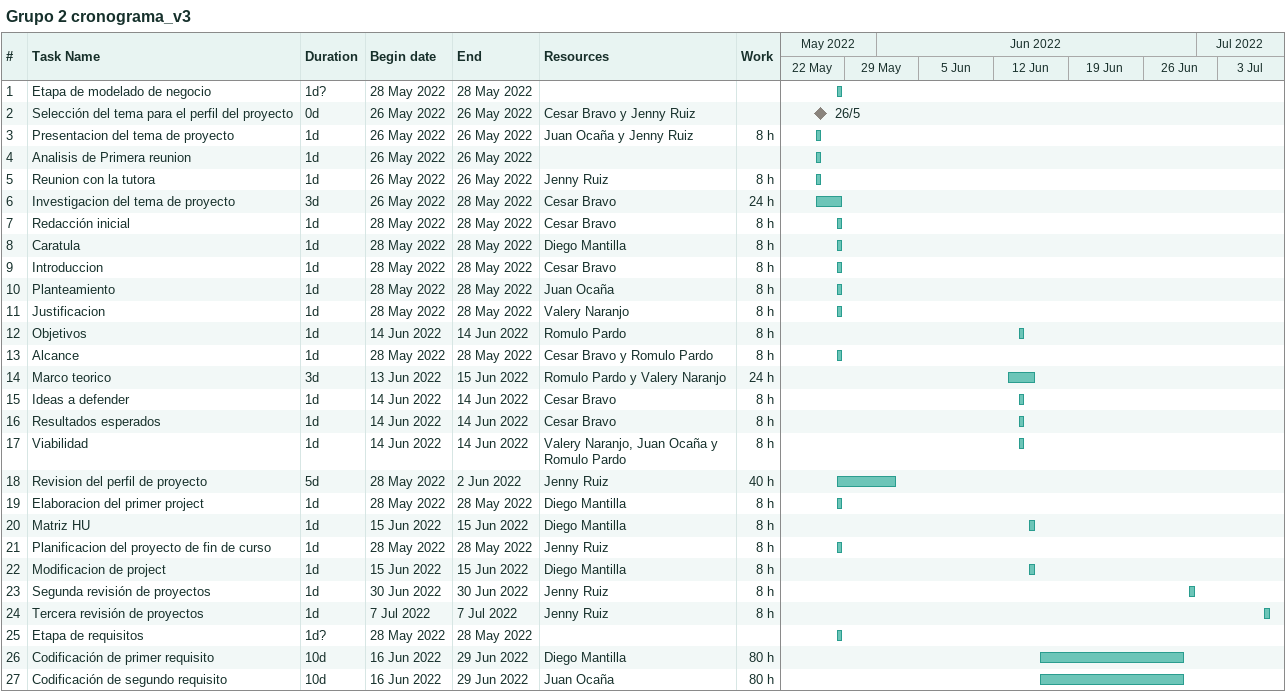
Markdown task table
Grupo 2 cronograma_v3

| ID | Task | Duration | Start | Finish | Resources | Work (h) |
|---|---|---|---|---|---|---|
| 1 | Etapa de modelado de negocio | 1d? | 2022-05-28 | 2022-05-28 |  |  |
| 2 | Selección del tema para el perfil del proyecto | 0d | 2022-05-26 | 2022-05-26 | Cesar Bravo y Jenny Ruiz |  |
| 3 | Presentacion del tema de proyecto | 1d | 2022-05-26 | 2022-05-26 | Juan Ocaña y Jenny Ruiz | 8 |
| 4 | Analisis de Primera reunion | 1d | 2022-05-26 | 2022-05-26 |  |  |
| 5 | Reunion con la tutora | 1d | 2022-05-26 | 2022-05-26 | Jenny Ruiz | 8 |
| 6 | Investigacion del tema de proyecto | 3d | 2022-05-26 | 2022-05-28 | Cesar Bravo | 24 |
| 7 | Redacción inicial | 1d | 2022-05-28 | 2022-05-28 | Cesar Bravo | 8 |
| 8 | Caratula | 1d | 2022-05-28 | 2022-05-28 | Diego Mantilla | 8 |
| 9 | Introduccion | 1d | 2022-05-28 | 2022-05-28 | Cesar Bravo | 8 |
| 10 | Planteamiento | 1d | 2022-05-28 | 2022-05-28 | Juan Ocaña | 8 |
| 11 | Justificacion | 1d | 2022-05-28 | 2022-05-28 | Valery Naranjo | 8 |
| 12 | Objetivos | 1d | 2022-06-14 | 2022-06-14 | Romulo Pardo | 8 |
| 13 | Alcance | 1d | 2022-05-28 | 2022-05-28 | Cesar Bravo y Romulo Pardo | 8 |
| 14 | Marco teorico | 3d | 2022-06-13 | 2022-06-15 | Romulo Pardo y Valery Naranjo | 24 |
| 15 | Ideas a defender | 1d | 2022-06-14 | 2022-06-14 | Cesar Bravo | 8 |
| 16 | Resultados esperados | 1d | 2022-06-14 | 2022-06-14 | Cesar Bravo | 8 |
| 17 | Viabilidad | 1d | 2022-06-14 | 2022-06-14 | Valery Naranjo, Juan Ocaña y Romulo Pardo | 8 |
| 18 | Revision del perfil de proyecto | 5d | 2022-05-28 | 2022-06-02 | Jenny Ruiz | 40 |
| 19 | Elaboracion del primer project | 1d | 2022-05-28 | 2022-05-28 | Diego Mantilla | 8 |
| 20 | Matriz HU | 1d | 2022-06-15 | 2022-06-15 | Diego Mantilla | 8 |
| 21 | Planificacion del proyecto de fin de curso | 1d | 2022-05-28 | 2022-05-28 | Jenny Ruiz | 8 |
| 22 | Modificacion de project | 1d | 2022-06-15 | 2022-06-15 | Diego Mantilla | 8 |
| 23 | Segunda revisión de proyectos | 1d | 2022-06-30 | 2022-06-30 | Jenny Ruiz | 8 |
| 24 | Tercera revisión de proyectos | 1d | 2022-07-07 | 2022-07-07 | Jenny Ruiz | 8 |
| 25 | Etapa de requisitos | 1d? | 2022-05-28 | 2022-05-28 |  |  |
| 26 | Codificación de primer requisito | 10d | 2022-06-16 | 2022-06-29 | Diego Mantilla | 80 |
| 27 | Codificación de segundo requisito | 10d | 2022-06-16 | 2022-06-29 | Juan Ocaña | 80 |
